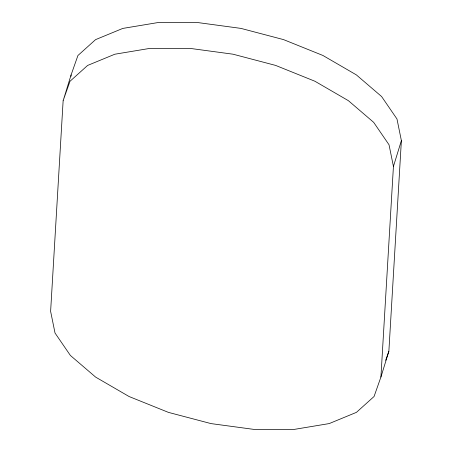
<?xml version="1.0" encoding="UTF-8"?>
<svg xmlns="http://www.w3.org/2000/svg" width="452" height="452" viewBox="0 0 452 452"><rect width="100%" height="100%" fill="white"/><g stroke="black" fill="none" stroke-linecap="round" stroke-linejoin="round"><path stroke-width="0.68" d="M63.133 100.734L50.618 311.36L55.025 333.028L70.388 355.458L95.654 377.121L129.108 396.54L168.466 412.393L211.05 423.603L253.956 429.4L294.258 429.394L329.214 423.58L356.436 412.36L374.07 396.494L380.917 377.064L388.867 351.266L401.382 140.64L396.975 118.972L381.612 96.542L356.346 74.879L322.892 55.46L283.534 39.606L240.95 28.397L198.044 22.6L157.742 22.606L122.786 28.419L95.564 39.64L77.93 55.506L71.083 74.936L63.133 100.734L69.981 81.303L87.615 65.438L114.836 54.217L149.793 48.404L190.094 48.398L233 54.195L275.584 65.399L314.942 81.258L348.396 100.677L373.663 122.339L389.025 144.77L393.432 166.438L380.917 377.064M70.998 76.343L71.083 74.936M393.432 166.438L401.382 140.64M385.675 360.334L388.867 351.266"/></g></svg>
